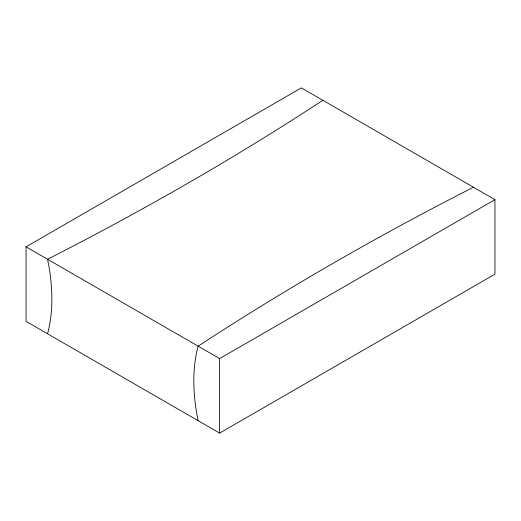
<?xml version="1.0" encoding="UTF-8"?>
<svg xmlns="http://www.w3.org/2000/svg" width="521" height="521" viewBox="0 0 521 521"><rect width="100%" height="100%" fill="white"/><g stroke="black" fill="none" stroke-linecap="round" stroke-linejoin="round"><path stroke-width="0.78" d="M26.05 246.837L301.366 87.886L494.95 199.647L494.95 274.163L219.634 433.114L26.05 321.353L26.05 246.837L219.634 358.604L494.95 199.647M219.634 358.604L219.634 433.114M198.123 420.694A174.144 100.546 60 0 1 198.123 346.185A3117.905 1800.107 0 0 1 473.439 187.234M322.877 100.306A3117.905 1800.107 0 0 1 47.561 259.256A174.144 100.546 60 0 1 47.561 333.766"/></g></svg>
